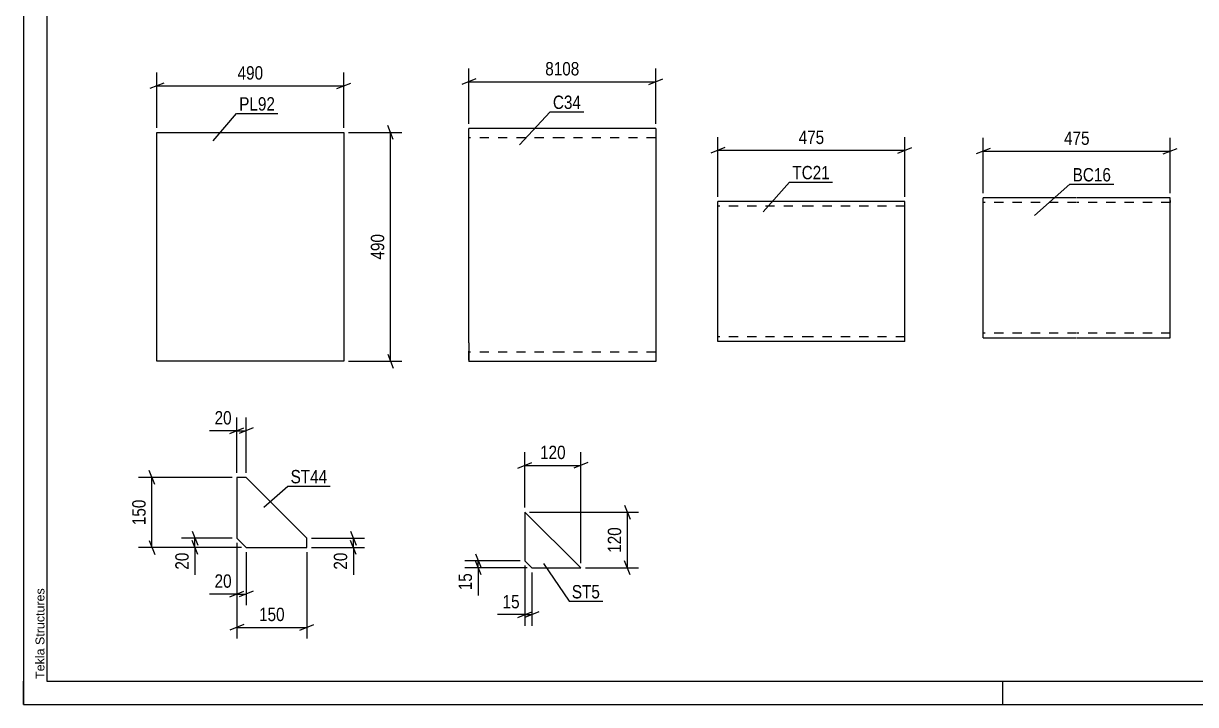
# Model space of a CAD drawing. Header units: millimetres. Extents: x 0 to 420, y 0 to 297.
# Drawn here: x 0 to 251.4, y 0 to 146 of the extents above; entities that cross this region are included whole.
import ezdxf

# ---------------------------------------------------------------- set-up
doc = ezdxf.new("R2010")
doc.units = ezdxf.units.MM
doc.linetypes.add('DXK_LINE_DOT2', pattern=[3.9198, 1.9599, -1.9599])
doc.styles.add('Arial', font='ARIAL.TTF', dxfattribs={"height": 0.2})
doc.styles.add('Arial Narrow', font='ARIALN.TTF', dxfattribs={"height": 0.2})

# ---------------------------------------------------------------- blocks, each defined once
blk = doc.blocks.new('Unknown-284876815-1134')
at = {"color": 5, "linetype": 'Continuous'}
for p, q in [((0, 297), (0, 0)), ((5, 292), (5, 5)), ((0, 0), (0, 5)), ((5, 5), (415, 5)), ((210, 0), (210, 5)), ((0, 0), (420, 0))]:
    blk.add_line(p, q, dxfattribs=at)
at = {"color": 174, "linetype": 'Continuous', "style": 'Arial'}
blk.add_text('Tekla Structures', height=1.9102, rotation=90, dxfattribs=at).set_placement((4.5, 5.5))
blk = doc.blocks.new('Part-284876815-2253 - 2237')
at = {"color": 2, "linetype": 'Continuous'}
for p, q in [((168.93, 107.83), (148.93, 107.83)), ((148.93, 77.83), (148.93, 107.83)), ((189.03, 107.83), (169.03, 107.83)), ((189.03, 105.83), (189.03, 107.83)), ((189.03, 77.83), (189.03, 105.83)), ((168.93, 77.83), (148.93, 77.83)), ((189.03, 77.83), (169.03, 77.83))]:
    blk.add_line(p, q, dxfattribs=at)
at = {"color": 7, "linetype": 'DXK_LINE_DOT2'}
for p, q in [((168.93, 106.83), (148.93, 106.83)), ((189.03, 106.83), (169.03, 106.83)), ((189.03, 105.83), (189.03, 107.68)), ((148.93, 78.83), (148.93, 78.91)), ((168.93, 78.83), (148.93, 78.83)), ((189.03, 78.83), (169.03, 78.83)), ((189.03, 78.83), (189.03, 78.9))]:
    blk.add_line(p, q, dxfattribs=at)
blk = doc.blocks.new('Part-284876815-2219 - 2203')
at = {"color": 2, "linetype": 'Continuous'}
for p, q in [((225.84, 108.65), (205.84, 108.65)), ((205.84, 78.65), (205.84, 108.65)), ((245.94, 108.65), (225.94, 108.65)), ((245.94, 108.06), (245.94, 108.65)), ((245.94, 107.41), (245.94, 108.06)), ((245.94, 80.65), (245.94, 107.41)), ((245.94, 78.65), (245.94, 80.65)), ((205.84, 78.65), (225.84, 78.65)), ((225.94, 78.65), (245.94, 78.65))]:
    blk.add_line(p, q, dxfattribs=at)
at = {"color": 7, "linetype": 'DXK_LINE_DOT2'}
for p, q in [((225.84, 107.65), (205.84, 107.65)), ((245.94, 107.65), (225.94, 107.65)), ((245.94, 108.06), (245.94, 107.65)), ((205.84, 79.65), (205.84, 79.72)), ((225.84, 79.65), (205.84, 79.65)), ((245.94, 79.65), (225.94, 79.65)), ((245.94, 79.72), (245.94, 80.26)), ((245.94, 79.65), (245.94, 79.72))]:
    blk.add_line(p, q, dxfattribs=at)
blk = doc.blocks.new('Part-284876815-1332 - 1316')
at = {"color": 2, "linetype": 'Continuous'}
for p, q in [((107.53, 41.28), (107.53, 30.78)), ((107.53, 41.28), (119.53, 29.28)), ((107.53, 30.78), (109.03, 29.28)), ((109.03, 29.28), (119.53, 29.28))]:
    blk.add_line(p, q, dxfattribs=at)
blk = doc.blocks.new('Part-284876815-1285 - 1269')
at = {"color": 2, "linetype": 'Continuous'}
for p, q in [((28.61, 73.65), (28.61, 122.65)), ((28.61, 122.65), (48.61, 122.65)), ((48.71, 122.65), (68.71, 122.65)), ((68.71, 122.65), (68.71, 73.65)), ((48.61, 73.65), (28.61, 73.65)), ((68.71, 73.65), (48.71, 73.65))]:
    blk.add_line(p, q, dxfattribs=at)
blk = doc.blocks.new('Part-284876815-1244 - 1226')
at = {"color": 2, "linetype": 'Continuous'}
for p, q in [((115.5, 123.54), (95.5, 123.54)), ((95.5, 77.54), (95.5, 123.54)), ((135.6, 123.54), (115.6, 123.54)), ((135.6, 123.54), (135.6, 73.54)), ((95.5, 77.54), (95.5, 73.54)), ((115.5, 73.54), (95.5, 73.54)), ((135.6, 73.54), (115.6, 73.54))]:
    blk.add_line(p, q, dxfattribs=at)
at = {"color": 7, "linetype": 'DXK_LINE_DOT2'}
for p, q in [((115.5, 121.54), (95.5, 121.54)), ((135.6, 121.54), (115.6, 121.54)), ((95.5, 73.84), (95.5, 77.54)), ((115.5, 75.54), (95.5, 75.54)), ((135.6, 75.54), (115.6, 75.54))]:
    blk.add_line(p, q, dxfattribs=at)
blk = doc.blocks.new('Part-284876815-5223 - 5222')
at = {"color": 2, "linetype": 'Continuous'}
for p, q in [((47.77, 48.7), (45.77, 48.7)), ((45.77, 48.7), (45.77, 35.7)), ((60.77, 35.7), (47.77, 48.7)), ((45.77, 35.7), (47.77, 33.7)), ((60.77, 33.7), (60.77, 35.7)), ((47.77, 33.7), (60.77, 33.7))]:
    blk.add_line(p, q, dxfattribs=at)
blk = doc.blocks.new('StraightDimension-284876815-2257 - 2237')
at = {"color": 7, "linetype": 'Continuous'}
for p, q in [((148.93, 108.83), (148.93, 121.68)), ((189.03, 108.83), (189.03, 121.68)), ((150.43, 119.43), (147.43, 118.23)), ((148.93, 118.83), (189.03, 118.83)), ((187.53, 118.23), (190.53, 119.43))]:
    blk.add_line(p, q, dxfattribs=at)
at = {"color": 0}
blk.add_wipeout([(172.32, 119.58), (172.32, 123.78), (165.64, 123.78), (165.64, 119.58)], dxfattribs=at)
at = {"color": 3, "style": 'Arial Narrow'}
blk.add_text('475', height=2.863, dxfattribs=at).set_placement((166.24, 120.18))
blk = doc.blocks.new('StraightDimension-284876815-2223 - 2203')
at = {"color": 7, "linetype": 'Continuous'}
for p, q in [((205.84, 109.65), (205.84, 121.5)), ((245.94, 109.65), (245.94, 121.5)), ((207.34, 119.25), (204.34, 118.05)), ((205.84, 118.65), (245.94, 118.65)), ((244.44, 118.05), (247.44, 119.25))]:
    blk.add_line(p, q, dxfattribs=at)
at = {"color": 0}
blk.add_wipeout([(229.23, 119.4), (229.23, 123.6), (222.55, 123.6), (222.55, 119.4)], dxfattribs=at)
at = {"color": 3, "style": 'Arial Narrow'}
blk.add_text('475', height=2.863, dxfattribs=at).set_placement((223.15, 120))
blk = doc.blocks.new('StraightDimension-284876815-1360 - 1316')
at = {"color": 7, "linetype": 'Continuous'}
for p, q in [((106.53, 30.78), (94.68, 30.78)), ((96.93, 32.28), (98.13, 29.28)), ((98.13, 27.78), (96.93, 30.78)), ((97.53, 29.28), (97.53, 30.78)), ((108.03, 29.28), (94.68, 29.28))]:
    blk.add_line(p, q, dxfattribs=at)
at = {"color": 0}
blk.add_wipeout([(96.78, 28.75), (92.58, 28.75), (92.58, 23.9), (96.78, 23.9)], dxfattribs=at)
at = {"color": 7, "linetype": 'Continuous'}
blk.add_line((97.53, 29.28), (97.53, 23.37), dxfattribs=at)
blk.add_line((97.53, 29.28), (97.53, 23.37), dxfattribs=at)
at = {"color": 3, "style": 'Arial Narrow'}
blk.add_text('15', height=2.863, rotation=90.0002, dxfattribs=at).set_placement((96.18, 24.5))
blk = doc.blocks.new('StraightDimension-284876815-1334 - 1316')
at = {"color": 7, "linetype": 'Continuous'}
for p, q in [((107.53, 42.28), (107.53, 54.13)), ((119.53, 30.28), (119.53, 54.13)), ((106.03, 50.68), (109.03, 51.88)), ((107.53, 51.28), (119.53, 51.28)), ((121.03, 51.88), (118.03, 50.68))]:
    blk.add_line(p, q, dxfattribs=at)
at = {"color": 0}
blk.add_wipeout([(116.88, 52.03), (116.88, 56.23), (110.19, 56.23), (110.19, 52.03)], dxfattribs=at)
at = {"color": 3, "style": 'Arial Narrow'}
blk.add_text('120', height=2.863, dxfattribs=at).set_placement((110.79, 52.63))
blk = doc.blocks.new('StraightDimension-284876815-1371 - 1316')
at = {"color": 7, "linetype": 'Continuous'}
for p, q in [((128.93, 42.78), (130.13, 39.78)), ((108.53, 41.28), (131.93, 41.28)), ((129.53, 29.28), (129.53, 41.28)), ((130.13, 27.78), (128.93, 30.78)), ((120.53, 29.28), (131.93, 29.28))]:
    blk.add_line(p, q, dxfattribs=at)
at = {"color": 0}
blk.add_wipeout([(128.78, 38.62), (124.58, 38.62), (124.58, 31.93), (128.78, 31.93)], dxfattribs=at)
at = {"color": 3, "style": 'Arial Narrow'}
blk.add_text('120', height=2.863, rotation=90.0002, dxfattribs=at).set_placement((128.18, 32.53))
blk = doc.blocks.new('StraightDimension-284876815-1347 - 1316')
at = {"color": 7, "linetype": 'Continuous'}
for p, q in [((107.53, 29.78), (107.53, 16.88)), ((109.03, 28.28), (109.03, 16.88)), ((106.03, 18.68), (109.03, 19.88)), ((110.53, 19.88), (107.53, 18.68)), ((107.53, 19.28), (109.03, 19.28))]:
    blk.add_line(p, q, dxfattribs=at)
at = {"color": 0}
blk.add_wipeout([(107.01, 20.03), (107.01, 24.23), (102.15, 24.23), (102.15, 20.03)], dxfattribs=at)
at = {"color": 7, "linetype": 'Continuous'}
blk.add_line((107.53, 19.28), (101.63, 19.28), dxfattribs=at)
blk.add_line((107.53, 19.28), (101.63, 19.28), dxfattribs=at)
at = {"color": 3, "style": 'Arial Narrow'}
blk.add_text('15', height=2.863, dxfattribs=at).set_placement((102.75, 20.63))
blk = doc.blocks.new('StraightDimension-284876815-1288 - 1269')
at = {"color": 7, "linetype": 'Continuous'}
for p, q in [((79.31, 121.15), (78.11, 124.15)), ((69.71, 122.65), (81.11, 122.65)), ((78.71, 73.65), (78.71, 122.65)), ((69.71, 73.65), (81.11, 73.65)), ((78.11, 75.15), (79.31, 72.15))]:
    blk.add_line(p, q, dxfattribs=at)
at = {"color": 0}
blk.add_wipeout([(77.96, 101.49), (73.76, 101.49), (73.76, 94.8), (77.96, 94.8)], dxfattribs=at)
at = {"color": 3, "style": 'Arial Narrow'}
blk.add_text('490', height=2.863, rotation=90.0002, dxfattribs=at).set_placement((77.36, 95.4))
blk = doc.blocks.new('StraightDimension-284876815-1300 - 1269')
at = {"color": 7, "linetype": 'Continuous'}
for p, q in [((30.11, 133.25), (27.11, 132.05)), ((28.61, 123.65), (28.61, 135.5)), ((67.21, 132.05), (70.21, 133.25)), ((68.71, 123.65), (68.71, 135.5)), ((28.61, 132.65), (68.71, 132.65))]:
    blk.add_line(p, q, dxfattribs=at)
at = {"color": 0}
blk.add_wipeout([(52, 133.4), (52, 137.6), (45.32, 137.6), (45.32, 133.4)], dxfattribs=at)
at = {"color": 3, "style": 'Arial Narrow'}
blk.add_text('490', height=2.863, dxfattribs=at).set_placement((45.92, 134))
blk = doc.blocks.new('StraightDimension-284876815-1250 - 1226')
at = {"color": 7, "linetype": 'Continuous'}
for p, q in [((95.5, 124.54), (95.5, 136.39)), ((135.6, 124.54), (135.6, 136.39)), ((97, 134.14), (94, 132.94)), ((95.5, 133.54), (135.6, 133.54)), ((134.1, 132.94), (137.1, 134.14))]:
    blk.add_line(p, q, dxfattribs=at)
at = {"color": 0}
blk.add_wipeout([(119.81, 134.29), (119.81, 138.49), (111.3, 138.49), (111.3, 134.29)], dxfattribs=at)
at = {"color": 3, "style": 'Arial Narrow'}
blk.add_text('8108', height=2.863, dxfattribs=at).set_placement((111.9, 134.89))
blk = doc.blocks.new('StraightDimension-284876815-5311 - 5222')
at = {"color": 7, "linetype": 'Continuous'}
for p, q in [((45.77, 34.7), (45.77, 14.15)), ((60.77, 32.7), (60.77, 14.15)), ((47.27, 17.15), (44.27, 15.95)), ((45.77, 16.55), (60.77, 16.55)), ((59.27, 15.95), (62.27, 17.15))]:
    blk.add_line(p, q, dxfattribs=at)
at = {"color": 0}
blk.add_wipeout([(56.62, 17.3), (56.62, 21.5), (49.93, 21.5), (49.93, 17.3)], dxfattribs=at)
at = {"color": 3, "style": 'Arial Narrow'}
blk.add_text('150', height=2.863, dxfattribs=at).set_placement((50.53, 17.9))
blk = doc.blocks.new('StraightDimension-284876815-5303 - 5222')
at = {"color": 7, "linetype": 'Continuous'}
for p, q in [((61.77, 35.7), (73.17, 35.7)), ((70.17, 37.2), (71.37, 34.2)), ((71.37, 32.2), (70.17, 35.2)), ((70.77, 33.7), (70.77, 35.7)), ((61.77, 33.7), (73.17, 33.7))]:
    blk.add_line(p, q, dxfattribs=at)
at = {"color": 0}
blk.add_wipeout([(70.02, 33.17), (65.82, 33.17), (65.82, 28.32), (70.02, 28.32)], dxfattribs=at)
at = {"color": 7, "linetype": 'Continuous'}
blk.add_line((70.77, 33.7), (70.77, 27.79), dxfattribs=at)
blk.add_line((70.77, 33.7), (70.77, 27.79), dxfattribs=at)
at = {"color": 3, "style": 'Arial Narrow'}
blk.add_text('20', height=2.863, rotation=90.0002, dxfattribs=at).set_placement((69.42, 28.92))
blk = doc.blocks.new('StraightDimension-284876815-5295 - 5222')
at = {"color": 7, "linetype": 'Continuous'}
for p, q in [((45.77, 34.7), (45.77, 21.3)), ((47.77, 32.7), (47.77, 21.3)), ((44.27, 23.1), (47.27, 24.3)), ((45.77, 23.7), (47.77, 23.7)), ((49.27, 24.3), (46.27, 23.1))]:
    blk.add_line(p, q, dxfattribs=at)
at = {"color": 0}
blk.add_wipeout([(45.25, 24.45), (45.25, 28.65), (40.39, 28.65), (40.39, 24.45)], dxfattribs=at)
at = {"color": 7, "linetype": 'Continuous'}
blk.add_line((45.77, 23.7), (39.87, 23.7), dxfattribs=at)
blk.add_line((45.77, 23.7), (39.87, 23.7), dxfattribs=at)
at = {"color": 3, "style": 'Arial Narrow'}
blk.add_text('20', height=2.863, dxfattribs=at).set_placement((40.99, 25.05))
blk = doc.blocks.new('StraightDimension-284876815-5315 - 5222')
at = {"color": 7, "linetype": 'Continuous'}
for p, q in [((44.77, 48.7), (24.7, 48.7)), ((28.15, 47.2), (26.95, 50.2)), ((27.55, 33.7), (27.55, 48.7)), ((26.95, 35.2), (28.15, 32.2)), ((46.77, 33.7), (24.7, 33.7))]:
    blk.add_line(p, q, dxfattribs=at)
at = {"color": 0}
blk.add_wipeout([(26.8, 44.54), (22.6, 44.54), (22.6, 37.86), (26.8, 37.86)], dxfattribs=at)
at = {"color": 3, "style": 'Arial Narrow'}
blk.add_text('150', height=2.863, rotation=90.0002, dxfattribs=at).set_placement((26.2, 38.46))
blk = doc.blocks.new('StraightDimension-284876815-5307 - 5222')
at = {"color": 7, "linetype": 'Continuous'}
for p, q in [((44.77, 35.7), (33.93, 35.7)), ((36.18, 37.2), (37.38, 34.2)), ((37.38, 32.2), (36.18, 35.2)), ((36.78, 33.7), (36.78, 35.7)), ((46.77, 33.7), (33.93, 33.7))]:
    blk.add_line(p, q, dxfattribs=at)
at = {"color": 0}
blk.add_wipeout([(36.03, 33.17), (31.83, 33.17), (31.83, 28.32), (36.03, 28.32)], dxfattribs=at)
at = {"color": 7, "linetype": 'Continuous'}
blk.add_line((36.78, 33.7), (36.78, 27.79), dxfattribs=at)
blk.add_line((36.78, 33.7), (36.78, 27.79), dxfattribs=at)
at = {"color": 3, "style": 'Arial Narrow'}
blk.add_text('20', height=2.863, rotation=90.0002, dxfattribs=at).set_placement((35.43, 28.92))
blk = doc.blocks.new('StraightDimension-284876815-5299 - 5222')
at = {"color": 7, "linetype": 'Continuous'}
for p, q in [((45.77, 49.7), (45.77, 61.55)), ((47.77, 49.7), (47.77, 61.55)), ((44.27, 58.1), (47.27, 59.3)), ((45.77, 58.7), (47.77, 58.7)), ((49.27, 59.3), (46.27, 58.1))]:
    blk.add_line(p, q, dxfattribs=at)
at = {"color": 0}
blk.add_wipeout([(45.25, 59.45), (45.25, 63.65), (40.39, 63.65), (40.39, 59.45)], dxfattribs=at)
at = {"color": 7, "linetype": 'Continuous'}
blk.add_line((45.77, 58.7), (39.87, 58.7), dxfattribs=at)
blk.add_line((45.77, 58.7), (39.87, 58.7), dxfattribs=at)
at = {"color": 3, "style": 'Arial Narrow'}
blk.add_text('20', height=2.863, dxfattribs=at).set_placement((40.99, 60.05))
blk = doc.blocks.new('Mark-284876815-2249 - 2237')
at = {"color": 0}
blk.add_wipeout([(172.93, 112.62), (172.93, 115.62), (164.89, 115.62), (164.89, 112.62)], dxfattribs=at)
blk.add_wipeout([(172.93, 112.62), (172.93, 115.62), (164.89, 115.62), (164.89, 112.62)], dxfattribs=at)
at = {"color": 30, "linetype": 'Continuous'}
for p, q in [((158.61, 105.64), (164.29, 112.02)), ((164.29, 112.02), (173.53, 112.02))]:
    blk.add_line(p, q, dxfattribs=at)
at = {"color": 3, "style": 'Arial Narrow'}
blk.add_text('TC21', height=2.863, dxfattribs=at).set_placement((164.89, 112.62))
blk = doc.blocks.new('Mark-284876815-2215 - 2203')
at = {"color": 0}
blk.add_wipeout([(233.22, 112.16), (233.22, 115.16), (225, 115.16), (225, 112.16)], dxfattribs=at)
blk.add_wipeout([(233.22, 112.16), (233.22, 115.16), (225, 115.16), (225, 112.16)], dxfattribs=at)
at = {"color": 30, "linetype": 'Continuous'}
for p, q in [((216.81, 104.86), (224.4, 111.56)), ((224.4, 111.56), (233.82, 111.56))]:
    blk.add_line(p, q, dxfattribs=at)
at = {"color": 3, "style": 'Arial Narrow'}
blk.add_text('BC16', height=2.863, dxfattribs=at).set_placement((225, 112.16))
blk = doc.blocks.new('Mark-284876815-1328 - 1316')
at = {"color": 0}
blk.add_wipeout([(123.63, 22.76), (123.63, 25.76), (117.6, 25.76), (117.6, 22.76)], dxfattribs=at)
blk.add_wipeout([(123.63, 22.76), (123.63, 25.76), (117.6, 25.76), (117.6, 22.76)], dxfattribs=at)
at = {"color": 30, "linetype": 'Continuous'}
for p, q in [((111.54, 30.22), (117, 22.16)), ((117, 22.16), (124.23, 22.16))]:
    blk.add_line(p, q, dxfattribs=at)
at = {"color": 3, "style": 'Arial Narrow'}
blk.add_text('ST5', height=2.863, dxfattribs=at).set_placement((117.6, 22.76))
blk = doc.blocks.new('Mark-284876815-1281 - 1269')
at = {"color": 0}
blk.add_wipeout([(53.94, 127.35), (53.94, 130.35), (46.27, 130.35), (46.27, 127.35)], dxfattribs=at)
blk.add_wipeout([(53.94, 127.35), (53.94, 130.35), (46.27, 130.35), (46.27, 127.35)], dxfattribs=at)
at = {"color": 30, "linetype": 'Continuous'}
for p, q in [((40.7, 120.85), (45.67, 126.75)), ((45.67, 126.75), (54.54, 126.75))]:
    blk.add_line(p, q, dxfattribs=at)
at = {"color": 3, "style": 'Arial Narrow'}
blk.add_text('PL92', height=2.863, dxfattribs=at).set_placement((46.27, 127.35))
blk = doc.blocks.new('Mark-284876815-1239 - 1226')
at = {"color": 0}
blk.add_wipeout([(119.57, 127.7), (119.57, 130.7), (113.54, 130.7), (113.54, 127.7)], dxfattribs=at)
blk.add_wipeout([(119.57, 127.7), (119.57, 130.7), (113.54, 130.7), (113.54, 127.7)], dxfattribs=at)
at = {"color": 30, "linetype": 'Continuous'}
for p, q in [((106.36, 119.97), (112.94, 127.1)), ((112.94, 127.1), (120.17, 127.1))]:
    blk.add_line(p, q, dxfattribs=at)
at = {"color": 3, "style": 'Arial Narrow'}
blk.add_text('C34', height=2.863, dxfattribs=at).set_placement((113.54, 127.7))
blk = doc.blocks.new('Mark-284876815-5324 - 5222')
at = {"color": 0}
blk.add_wipeout([(65.15, 47.43), (65.15, 50.43), (57.29, 50.43), (57.29, 47.43)], dxfattribs=at)
blk.add_wipeout([(65.15, 47.43), (65.15, 50.43), (57.29, 50.43), (57.29, 47.43)], dxfattribs=at)
at = {"color": 30, "linetype": 'Continuous'}
for p, q in [((51.53, 42.34), (56.69, 46.83)), ((56.69, 46.83), (65.75, 46.83))]:
    blk.add_line(p, q, dxfattribs=at)
at = {"color": 3, "style": 'Arial Narrow'}
blk.add_text('ST44', height=2.863, dxfattribs=at).set_placement((57.29, 47.43))

msp = doc.modelspace()

# ---------------------------------------------------------------- block references
for name in ['Unknown-284876815-1134', 'Part-284876815-1244 - 1226', 'Part-284876815-1285 - 1269', 'Part-284876815-2219 - 2203', 'Part-284876815-2253 - 2237', 'Part-284876815-5223 - 5222', 'Part-284876815-1332 - 1316']:
    msp.add_blockref(name, (0, 0))

# ---------------------------------------------------------------- next in the draw order: block references
for name in ['StraightDimension-284876815-1250 - 1226', 'StraightDimension-284876815-1288 - 1269', 'StraightDimension-284876815-2257 - 2237', 'StraightDimension-284876815-2223 - 2203', 'Mark-284876815-5324 - 5222', 'StraightDimension-284876815-5311 - 5222', 'StraightDimension-284876815-1360 - 1316']:
    msp.add_blockref(name, (0, 0))

# ---------------------------------------------------------------- next in the draw order: block references
for name in ['StraightDimension-284876815-1300 - 1269', 'Mark-284876815-1239 - 1226', 'Mark-284876815-2249 - 2237', 'Mark-284876815-2215 - 2203', 'StraightDimension-284876815-1334 - 1316', 'StraightDimension-284876815-5303 - 5222', 'StraightDimension-284876815-5295 - 5222']:
    msp.add_blockref(name, (0, 0))

# ---------------------------------------------------------------- next in the draw order: block references
for name in ['Mark-284876815-1281 - 1269', 'StraightDimension-284876815-5315 - 5222', 'StraightDimension-284876815-1371 - 1316']:
    msp.add_blockref(name, (0, 0))

# ---------------------------------------------------------------- next in the draw order: block references
for name in ['StraightDimension-284876815-5299 - 5222', 'StraightDimension-284876815-5307 - 5222', 'StraightDimension-284876815-1347 - 1316']:
    msp.add_blockref(name, (0, 0))

# ---------------------------------------------------------------- next in the draw order: block references
msp.add_blockref('Mark-284876815-1328 - 1316', (0, 0))

doc.saveas('drawing.dxf')
